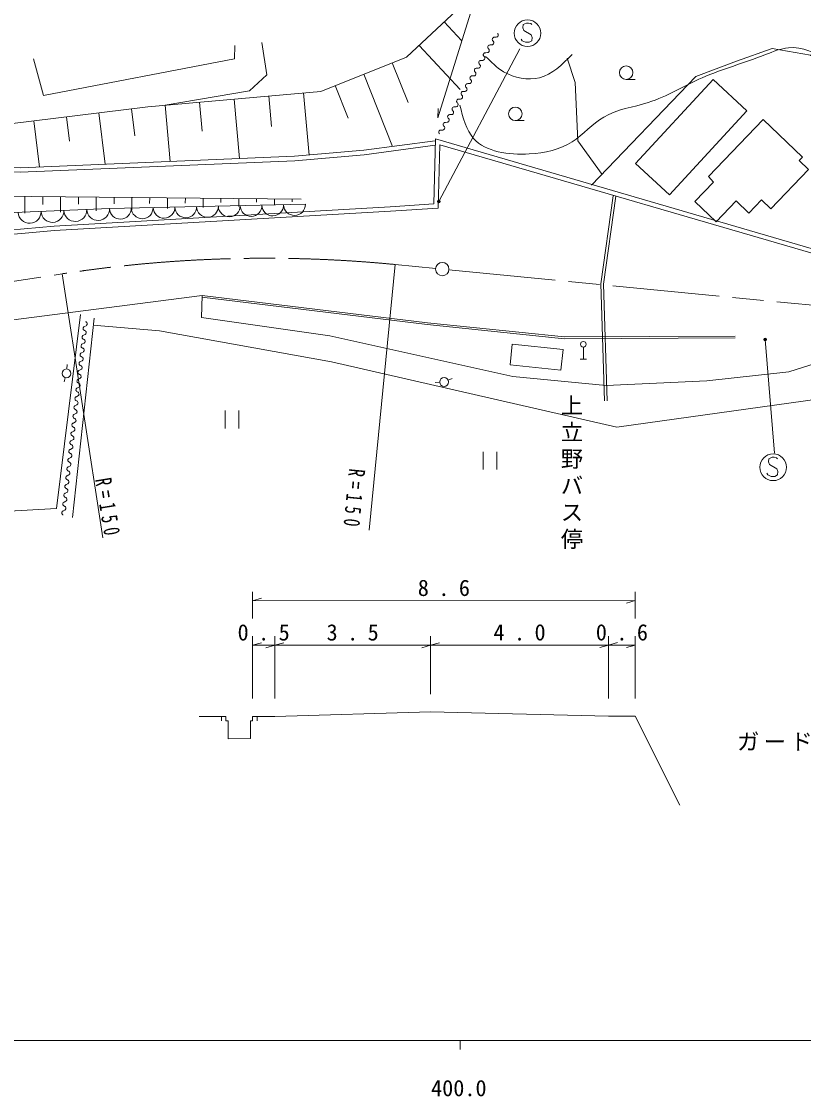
# Model space of a CAD drawing. Units: millimetres, scale not verified. Extents: x 40000 to 680000, y 20000 to 380000.
# Drawn here: x 418711 to 506568, y 198715 to 319519 of the extents above; entities that cross this region are included whole.
import ezdxf
from ezdxf.enums import TextEntityAlignment as Align

# ---------------------------------------------------------------- set-up
doc = ezdxf.new("R2010")
doc.units = ezdxf.units.MM
doc.header["$LTSCALE"] = 1000
doc.linetypes.add('CHAIN', pattern=[18.5, 12, -1.5, 3.5, -1.5])
for name, color, linetype, lineweight in [('M-BGD', 7, 'Continuous', 13), ('M-BMK', 2, 'CHAIN', 13), ('M-BMK-SRVR', 3, 'Continuous', 13), ('M-STR-HTXT', 7, 'Continuous', 13), ('M-STR-STRC', 7, 'Continuous', 13), ('M-TTL-BAND', 7, 'Continuous', 13)]:
    doc.layers.add(name, color=color, linetype=linetype, lineweight=lineweight)
doc.layers.add('M-BGD-HTXT', color=7, linetype='Continuous')
doc.styles.add('@ＭＳ ゴシック', font='')
doc.styles.add('ＭＳ ゴシック', font='')
doc.styles.get('@ＭＳ ゴシック').set_extended_font_data('@MS Gothic')
doc.styles.get('ＭＳ ゴシック').set_extended_font_data('MS Gothic')

msp = doc.modelspace()

# ---------------------------------------------------------------- linework, layer by layer
at = {"layer": 'M-BGD'}
for p, q in [((466208, 319466), (468147, 317381)), ((463383, 316840), (468012, 311862)), ((460365, 314884), (462154, 310415)), ((457153, 313598), (460403, 305479)), ((486646, 313011), (487646, 313011)), ((453941, 312312), (455399, 308668)), ((442611, 310803), (443208, 304110)), ((446501, 311150), (446807, 307712)), ((450390, 311496), (451012, 304512)), ((431060, 309710), (431437, 306669)), ((434833, 310110), (435397, 303780)), ((438722, 310456), (439012, 307201)), ((420094, 308351), (420737, 303161)), ((423749, 308804), (424089, 306061)), ((427405, 309257), (428121, 303473)), ((474192, 308382), (475192, 308382)), ((465050, 299017), (465206, 306336)), ((465206, 306336), (511645, 292786)), ((465540, 298547), (465692, 305673)), ((408090, 299960), (450132, 299572)), ((419101, 299859), (419083, 297981)), ((421103, 299840), (421094, 298942)), ((423105, 299822), (423089, 298107)), ((425107, 299803), (425099, 298987)), ((427109, 299785), (427094, 298233)), ((429111, 299766), (429104, 299031)), ((431113, 299748), (431100, 298359)), ((433115, 299729), (433109, 299076)), ((435117, 299711), (435106, 298486)), ((437119, 299692), (437114, 299120)), ((439121, 299674), (439111, 298612)), ((441123, 299655), (441118, 299165)), ((443125, 299637), (443117, 298738)), ((445127, 299618), (445123, 299210)), ((447129, 299600), (447122, 298864)), ((449131, 299581), (449128, 299254)), ((496761, 296992), (494373, 299277)), ((501838, 299467), (500434, 297998)), ((422640, 264774), (425348, 286582)), ((426856, 286180), (424449, 263770)), ((481834, 282924), (481835, 281564)), ((481475, 281564), (482195, 281564)), ((423796, 280469), (423826, 280968)), ((423628, 279489), (423489, 279009)), ((466651, 279207), (467111, 279405)), ((465693, 278975), (465194, 278942)), ((441590, 275793), (441591, 273793)), ((443111, 273793), (443110, 275793)), ((470594, 271174), (470595, 269174)), ((472115, 269174), (472114, 271174)), ((444672, 252427), (444671, 255427)), ((487671, 255438), (487672, 252438)), ((444671, 254427), (445671, 254707)), ((444671, 254427), (487671, 254438)), ((487671, 254438), (486671, 254157)), ((444674, 243427), (444672, 250427)), ((447172, 250428), (447174, 243428)), ((464672, 250432), (464674, 243932)), ((484672, 250437), (484674, 243437)), ((487672, 250438), (487674, 243438)), ((444672, 249427), (445672, 249707)), ((444672, 249427), (447172, 249428)), ((447172, 249428), (446172, 249147)), ((447172, 249428), (448172, 249708)), ((447172, 249428), (464672, 249432)), ((464672, 249432), (463672, 249152)), ((464672, 249432), (465672, 249712)), ((464672, 249432), (484672, 249437)), ((484672, 249437), (483672, 249157)), ((484672, 249437), (485672, 249717)), ((484672, 249437), (487672, 249438)), ((487672, 249438), (486672, 249157)), ((441174, 241426), (438674, 241425))]:
    msp.add_line(p, q, dxfattribs=at)
for points in [[(399921, 306738), (414610, 307672), (432888, 309936), (452335, 311669), (461971, 315527), (467620, 320779)], [(471684, 317319), (471642, 317366), (471609, 317431), (471595, 317486), (471597, 317531), (471610, 317593), (471650, 317662), (471697, 317704), (471735, 317729), (471790, 317744), (471862, 317749), (472051, 317755), (472133, 317778), (472171, 317802), (472218, 317844), (472248, 317897), (472271, 317976), (472266, 318048), (472251, 318103), (472227, 318141), (472185, 318188)], [(442695, 316811), (442639, 315339), (421175, 311199), (420041, 315333)], [(434833, 310110), (444339, 311715), (446264, 313527), (445697, 317152)], [(471183, 316449), (471141, 316497), (471109, 316562), (471094, 316617), (471097, 316661), (471109, 316723), (471149, 316793), (471197, 316835), (471234, 316860), (471289, 316875), (471361, 316879), (471550, 316886), (471632, 316908), (471670, 316933), (471717, 316975), (471747, 317027), (471770, 317107), (471765, 317179), (471751, 317234), (471726, 317271), (471684, 317319)], [(470181, 314711), (470139, 314758), (470107, 314823), (470092, 314878), (470095, 314923), (470107, 314985), (470148, 315054), (470195, 315097), (470232, 315121), (470287, 315136), (470359, 315141), (470549, 315148), (470631, 315170), (470668, 315194), (470716, 315237), (470746, 315289), (470768, 315368), (470764, 315440), (470749, 315495), (470724, 315533), (470682, 315580)], [(470682, 315580), (470640, 315628), (470608, 315692), (470593, 315747), (470596, 315792), (470608, 315854), (470648, 315924), (470696, 315966), (470733, 315991), (470788, 316005), (470860, 316010), (471049, 316017), (471132, 316039), (471169, 316064), (471216, 316106), (471247, 316158), (471269, 316238), (471265, 316310), (471250, 316365), (471225, 316402), (471183, 316449)], [(483934, 302334), (481233, 306093), (480899, 312673), (480034, 315398)], [(516072, 296863), (516736, 300187), (516469, 303842), (513410, 309358), (510551, 313213), (507360, 315737), (503031, 316468), (499043, 315071), (494458, 313341), (482762, 301109)], [(469680, 313842), (469638, 313889), (469606, 313954), (469591, 314009), (469594, 314053), (469607, 314116), (469647, 314185), (469694, 314227), (469732, 314252), (469786, 314267), (469859, 314271), (470048, 314278), (470130, 314300), (470167, 314325), (470215, 314367), (470245, 314419), (470267, 314499), (470263, 314571), (470248, 314626), (470223, 314663), (470181, 314711)], [(468679, 312103), (468637, 312150), (468604, 312215), (468590, 312270), (468592, 312315), (468605, 312377), (468645, 312447), (468692, 312489), (468730, 312513), (468785, 312528), (468857, 312533), (469046, 312540), (469128, 312562), (469166, 312587), (469213, 312629), (469243, 312681), (469266, 312760), (469261, 312833), (469246, 312887), (469222, 312925), (469179, 312972)], [(469179, 312972), (469137, 313020), (469105, 313084), (469090, 313139), (469093, 313184), (469106, 313246), (469146, 313316), (469193, 313358), (469231, 313383), (469286, 313397), (469358, 313402), (469547, 313409), (469629, 313431), (469667, 313456), (469714, 313498), (469744, 313550), (469767, 313630), (469762, 313702), (469747, 313757), (469722, 313794), (469680, 313842)], [(468178, 311234), (468136, 311281), (468104, 311346), (468089, 311401), (468091, 311445), (468104, 311508), (468144, 311577), (468192, 311619), (468229, 311644), (468284, 311659), (468356, 311664), (468545, 311670), (468627, 311692), (468665, 311717), (468712, 311759), (468742, 311812), (468765, 311891), (468760, 311963), (468746, 312018), (468721, 312056), (468679, 312103)], [(467677, 310364), (467635, 310412), (467603, 310477), (467588, 310531), (467591, 310576), (467603, 310638), (467643, 310708), (467691, 310750), (467728, 310775), (467783, 310790), (467855, 310794), (468044, 310801), (468127, 310823), (468164, 310848), (468211, 310890), (468241, 310942), (468264, 311022), (468259, 311094), (468245, 311149), (468220, 311186), (468178, 311234)], [(466675, 308626), (466633, 308673), (466601, 308738), (466586, 308793), (466589, 308838), (466602, 308900), (466642, 308969), (466689, 309011), (466726, 309036), (466781, 309051), (466853, 309056), (467043, 309062), (467125, 309085), (467162, 309109), (467210, 309151), (467240, 309204), (467262, 309283), (467258, 309355), (467243, 309410), (467218, 309448), (467176, 309495)], [(467176, 309495), (467134, 309542), (467102, 309607), (467087, 309662), (467090, 309707), (467102, 309769), (467142, 309839), (467190, 309881), (467227, 309905), (467282, 309920), (467354, 309925), (467544, 309932), (467626, 309954), (467663, 309979), (467711, 310021), (467741, 310073), (467763, 310152), (467759, 310225), (467744, 310279), (467719, 310317), (467677, 310364)], [(466174, 307756), (466132, 307804), (466100, 307869), (466085, 307923), (466088, 307968), (466101, 308030), (466141, 308100), (466188, 308142), (466226, 308167), (466280, 308182), (466353, 308186), (466542, 308193), (466624, 308215), (466661, 308240), (466709, 308282), (466739, 308334), (466762, 308414), (466757, 308486), (466742, 308541), (466717, 308578), (466675, 308626)], [(495901, 302089), (502033, 308502), (506444, 304284), (506085, 303908)], [(465674, 306887), (465631, 306935), (465599, 306999), (465585, 307054), (465587, 307099), (465600, 307161), (465640, 307231), (465687, 307273), (465725, 307298), (465780, 307312), (465852, 307317), (466041, 307324), (466123, 307346), (466161, 307371), (466208, 307413), (466238, 307465), (466261, 307545), (466256, 307617), (466241, 307672), (466217, 307709), (466174, 307756)], [(371272, 304897), (385042, 304764), (400589, 303881), (410044, 303135), (418557, 303069), (449387, 304370), (457167, 305051), (465201, 306113)], [(465692, 305673), (511505, 292306), (516483, 291161), (532966, 292541)], [(371267, 304397), (385026, 304264), (400555, 303382), (410023, 302635), (418565, 302569), (449419, 303871), (457221, 304554), (465190, 305607)], [(506085, 303908), (507144, 302895), (502898, 298454), (501838, 299467)], [(494373, 299277), (496457, 301457), (495901, 302089)], [(484196, 276884), (483796, 290032), (485183, 299941)], [(484496, 276893), (484097, 290016), (485480, 299900)], [(450607, 298974), (428606, 298503), (408068, 297634), (387422, 296167), (343182, 291503)], [(344287, 286759), (346461, 286821), (354831, 289385), (371314, 291032), (371773, 291682), (398805, 293906), (422436, 296014), (460180, 298202), (465540, 298547)], [(370905, 291320), (371499, 292161), (398762, 294404), (422399, 296513), (460148, 298701), (465050, 299017)], [(500434, 297998), (499018, 299352), (496761, 296992)], [(389161, 259501), (368443, 273946), (370812, 279139), (405552, 284424), (438994, 288722), (438939, 286239), (453361, 284210), (473907, 279643), (484406, 278630), (495723, 279141), (504923, 280159), (512599, 282588), (520247, 282364), (530012, 282762), (536447, 278756)], [(498904, 284160), (479714, 284076), (464314, 285662), (438994, 288722)], [(498904, 283960), (479704, 283876), (464292, 285463), (438970, 288524)], [(425802, 284791), (425745, 284818), (425690, 284864), (425655, 284908), (425640, 284950), (425627, 285011), (425636, 285090), (425663, 285147), (425687, 285184), (425731, 285219), (425795, 285252), (425964, 285332), (426030, 285385), (426055, 285422), (426081, 285479), (426088, 285538), (426077, 285619), (426045, 285683), (426010, 285727), (425973, 285751), (425916, 285778)], [(517436, 280876), (511608, 277559), (485582, 273935), (453523, 281263), (434228, 284775), (426755, 285376)], [(425688, 283805), (425631, 283831), (425576, 283878), (425541, 283922), (425526, 283963), (425513, 284025), (425522, 284104), (425549, 284161), (425573, 284198), (425617, 284233), (425681, 284265), (425850, 284346), (425916, 284398), (425941, 284435), (425967, 284492), (425974, 284551), (425963, 284633), (425931, 284696), (425896, 284740), (425859, 284765), (425802, 284791)], [(425460, 281831), (425403, 281858), (425348, 281904), (425313, 281948), (425298, 281990), (425285, 282051), (425294, 282130), (425321, 282187), (425345, 282224), (425389, 282259), (425453, 282292), (425622, 282372), (425688, 282425), (425713, 282462), (425739, 282519), (425746, 282578), (425735, 282659), (425703, 282723), (425668, 282767), (425631, 282791), (425574, 282818)], [(425574, 282818), (425517, 282845), (425462, 282891), (425427, 282935), (425412, 282977), (425399, 283038), (425408, 283117), (425435, 283174), (425459, 283211), (425503, 283246), (425567, 283279), (425736, 283359), (425802, 283411), (425827, 283449), (425853, 283506), (425860, 283565), (425849, 283646), (425817, 283710), (425782, 283754), (425745, 283778), (425688, 283805)], [(425346, 280845), (425289, 280871), (425234, 280918), (425199, 280962), (425184, 281003), (425171, 281065), (425181, 281144), (425207, 281201), (425231, 281238), (425275, 281273), (425339, 281305), (425508, 281386), (425574, 281438), (425599, 281475), (425625, 281532), (425632, 281591), (425622, 281673), (425589, 281736), (425554, 281780), (425517, 281805), (425460, 281831)], [(425232, 279858), (425175, 279884), (425120, 279931), (425085, 279975), (425070, 280017), (425057, 280078), (425067, 280157), (425093, 280214), (425117, 280251), (425161, 280286), (425225, 280319), (425394, 280399), (425461, 280451), (425485, 280489), (425511, 280546), (425518, 280605), (425508, 280686), (425475, 280750), (425440, 280794), (425403, 280818), (425346, 280845)], [(425118, 278871), (425061, 278898), (425006, 278944), (424972, 278988), (424956, 279030), (424943, 279091), (424953, 279170), (424979, 279227), (425003, 279264), (425047, 279299), (425111, 279332), (425281, 279412), (425347, 279465), (425371, 279502), (425397, 279559), (425404, 279618), (425394, 279699), (425361, 279763), (425326, 279807), (425289, 279831), (425232, 279858)], [(424890, 276898), (424833, 276924), (424779, 276971), (424744, 277015), (424728, 277057), (424716, 277118), (424725, 277197), (424751, 277254), (424776, 277291), (424820, 277326), (424883, 277359), (425053, 277439), (425119, 277491), (425143, 277529), (425169, 277585), (425176, 277645), (425166, 277726), (425133, 277790), (425098, 277834), (425061, 277858), (425004, 277885)], [(425004, 277885), (424947, 277911), (424893, 277957), (424858, 278001), (424842, 278043), (424830, 278105), (424839, 278184), (424865, 278241), (424889, 278278), (424934, 278313), (424997, 278345), (425167, 278426), (425233, 278478), (425257, 278515), (425283, 278572), (425290, 278631), (425280, 278713), (425247, 278776), (425212, 278820), (425175, 278845), (425118, 278871)], [(424776, 275911), (424719, 275938), (424665, 275984), (424630, 276028), (424615, 276070), (424602, 276131), (424611, 276210), (424637, 276267), (424662, 276304), (424706, 276339), (424769, 276372), (424939, 276452), (425005, 276505), (425029, 276542), (425056, 276599), (425062, 276658), (425052, 276739), (425019, 276803), (424984, 276847), (424947, 276871), (424890, 276898)], [(424662, 274924), (424605, 274951), (424551, 274997), (424516, 275041), (424501, 275083), (424488, 275145), (424497, 275224), (424523, 275281), (424548, 275318), (424592, 275353), (424655, 275385), (424825, 275466), (424891, 275518), (424915, 275555), (424942, 275612), (424948, 275671), (424938, 275753), (424905, 275816), (424870, 275860), (424833, 275885), (424776, 275911)], [(424548, 273938), (424491, 273964), (424437, 274011), (424402, 274055), (424387, 274096), (424374, 274158), (424383, 274237), (424409, 274294), (424434, 274331), (424478, 274366), (424541, 274399), (424711, 274479), (424777, 274531), (424801, 274569), (424828, 274625), (424834, 274685), (424824, 274766), (424791, 274830), (424756, 274874), (424719, 274898), (424662, 274924)], [(422640, 264774), (393498, 263159), (380899, 269789), (368443, 273946)], [(424434, 272951), (424377, 272978), (424323, 273024), (424288, 273068), (424273, 273110), (424260, 273171), (424269, 273250), (424295, 273307), (424320, 273344), (424364, 273379), (424428, 273412), (424597, 273492), (424663, 273545), (424687, 273582), (424714, 273639), (424721, 273698), (424710, 273779), (424677, 273843), (424642, 273887), (424605, 273911), (424548, 273938)], [(424206, 270978), (424149, 271004), (424095, 271051), (424060, 271095), (424045, 271136), (424032, 271198), (424041, 271277), (424068, 271334), (424092, 271371), (424136, 271406), (424200, 271439), (424369, 271519), (424435, 271571), (424459, 271609), (424486, 271665), (424493, 271725), (424482, 271806), (424449, 271870), (424414, 271914), (424377, 271938), (424320, 271964)], [(424320, 271964), (424263, 271991), (424209, 272037), (424174, 272081), (424159, 272123), (424146, 272185), (424155, 272264), (424182, 272320), (424206, 272358), (424250, 272393), (424314, 272425), (424483, 272506), (424549, 272558), (424573, 272595), (424600, 272652), (424607, 272711), (424596, 272792), (424563, 272856), (424528, 272900), (424491, 272925), (424434, 272951)], [(424092, 269991), (424036, 270018), (423981, 270064), (423946, 270108), (423931, 270150), (423918, 270211), (423927, 270290), (423954, 270347), (423978, 270384), (424022, 270419), (424086, 270452), (424255, 270532), (424321, 270585), (424345, 270622), (424372, 270679), (424379, 270738), (424368, 270819), (424335, 270883), (424301, 270927), (424263, 270951), (424206, 270978)], [(423979, 269004), (423922, 269031), (423867, 269077), (423832, 269121), (423817, 269163), (423804, 269225), (423813, 269303), (423840, 269360), (423864, 269398), (423908, 269433), (423972, 269465), (424141, 269546), (424207, 269598), (424231, 269635), (424258, 269692), (424265, 269751), (424254, 269832), (424221, 269896), (424187, 269940), (424149, 269965), (424092, 269991)], [(423865, 268018), (423808, 268044), (423753, 268091), (423718, 268135), (423703, 268176), (423690, 268238), (423699, 268317), (423726, 268374), (423750, 268411), (423794, 268446), (423858, 268479), (424027, 268559), (424093, 268611), (424117, 268648), (424144, 268705), (424151, 268765), (424140, 268846), (424108, 268910), (424073, 268954), (424035, 268978), (423979, 269004)], [(423637, 266044), (423580, 266071), (423525, 266117), (423490, 266161), (423475, 266203), (423462, 266265), (423471, 266343), (423498, 266400), (423522, 266438), (423566, 266472), (423630, 266505), (423799, 266586), (423865, 266638), (423889, 266675), (423916, 266732), (423923, 266791), (423912, 266872), (423880, 266936), (423845, 266980), (423808, 267004), (423751, 267031)], [(423751, 267031), (423694, 267058), (423639, 267104), (423604, 267148), (423589, 267190), (423576, 267251), (423585, 267330), (423612, 267387), (423636, 267424), (423680, 267459), (423744, 267492), (423913, 267572), (423979, 267625), (424003, 267662), (424030, 267719), (424037, 267778), (424026, 267859), (423994, 267923), (423959, 267967), (423921, 267991), (423865, 268018)], [(423523, 265058), (423466, 265084), (423411, 265131), (423376, 265175), (423361, 265216), (423348, 265278), (423357, 265357), (423384, 265414), (423408, 265451), (423452, 265486), (423516, 265518), (423685, 265599), (423751, 265651), (423776, 265688), (423802, 265745), (423809, 265805), (423798, 265886), (423766, 265950), (423731, 265994), (423694, 266018), (423637, 266044)], [(423409, 264071), (423352, 264098), (423297, 264144), (423262, 264188), (423247, 264230), (423234, 264291), (423243, 264370), (423270, 264427), (423294, 264464), (423338, 264499), (423402, 264532), (423571, 264612), (423637, 264665), (423662, 264702), (423688, 264759), (423695, 264818), (423684, 264899), (423652, 264963), (423617, 265007), (423580, 265031), (423523, 265058)], [(445174, 241427), (447174, 241428), (464674, 241932), (484674, 241437), (487674, 241438), (492677, 231439)], [(444674, 241427), (444674, 240927), (444424, 240927), (444425, 238927), (441925, 238926), (441924, 240926), (441674, 240926), (441674, 241426), (441174, 241426), (441174, 240926)], [(444674, 241427), (445174, 241427), (445174, 240927)]]:
    msp.add_lwpolyline(points, dxfattribs=at)
for points in [[(487699, 303553), (496423, 312988), (500220, 309477), (491496, 300042)], [(479320, 280355), (473599, 280930), (473831, 283245), (479553, 282670)]]:
    msp.add_lwpolyline(points, close=True, dxfattribs=at)
for centre, radius in [((486646, 313771), 760), ((474192, 309142), 760), ((481834, 283244), 320), ((423766, 279970), 500), ((466192, 279009), 500)]:
    msp.add_circle(centre, radius, dxfattribs=at)
for centre, radius, start, end in [((424755, 298340), 1285, 182.42323, 2.42323), ((427323, 298449), 1285, 182.42323, 2.42323), ((429828, 298529), 1222, 181.22566, 1.22566), ((432273, 298582), 1222, 181.22566, 1.22566), ((434717, 298634), 1222, 181.22566, 1.22566), ((437162, 298686), 1222, 181.22566, 1.22566), ((439606, 298738), 1222, 181.22566, 1.22566), ((442051, 298791), 1222, 181.22566, 1.22566), ((444495, 298843), 1222, 181.22566, 1.22566), ((446940, 298895), 1222, 181.22566, 1.22566), ((449384, 298948), 1222, 181.22566, 1.22566), ((419621, 298123), 1285, 182.42323, 2.42323), ((422188, 298232), 1285, 182.42323, 2.42323)]:
    msp.add_arc(centre, radius, start, end, dxfattribs=at)
for points, knots in [([(467967, 310118), (468318, 308715), (468669, 307313), (469507, 306368), (470847, 304855), (473433, 304513), (475758, 304639), (477548, 304735), (479183, 305109), (480566, 305986), (481842, 306817), (482854, 308026), (484123, 308776), (485605, 309664), (487436, 309881), (489123, 310411), (491243, 311119), (493165, 312264), (495180, 313202), (497486, 314182), (499877, 314862), (502296, 315800), (503154, 316134), (504014, 316494), (504892, 316570), (506400, 316700), (507961, 315989), (509315, 315128), (510671, 314267), (511821, 313256), (512970, 312244)], [0, 0, 0, 0, 1, 1, 1, 2, 2, 2, 3, 3, 3, 4, 4, 4, 5, 5, 5, 6, 6, 6, 7, 7, 7, 8, 8, 8, 9, 9, 9, 10, 10, 10, 10]), ([(470851, 315600), (471474, 314965), (472097, 314330), (472871, 313869), (474062, 313160), (475613, 312865), (476910, 313197), (478330, 313561), (479446, 314678), (480563, 315794)], [0, 0, 0, 0, 1, 1, 1, 2, 2, 2, 3, 3, 3, 3])]:
    msp.add_open_spline(points, degree=3, knots=knots, dxfattribs=at)
at = {"layer": 'M-BMK'}
for p, q in [((367521, 282557), (423262, 291160)), ((465243, 291765), (460683, 292209)), ((466735, 291620), (510888, 287320))]:
    msp.add_line(p, q, dxfattribs=at)
msp.add_arc((446144, 142916), 150000, 84.43786, 98.7744, dxfattribs=at)
at = {"layer": 'M-BMK-SRVR'}
msp.add_circle((465989, 291693), 750, dxfattribs=at)
at = {"layer": 'M-STR-HTXT'}
for p, q in [((465480, 308687), (465511, 309725)), ((427838, 261511), (423262, 291160)), ((460683, 292209), (457775, 262351))]:
    msp.add_line(p, q, dxfattribs=at)
msp.add_lwpolyline([(465480, 308687), (471552, 328160), (489587, 328165)], dxfattribs=at)
at = {"layer": 'M-STR-STRC'}
for p, q in [((465605, 299295), (474687, 316461)), ((503304, 271019), (502264, 283785))]:
    msp.add_line(p, q, dxfattribs=at)
for points in [[(476038, 319164), (475918, 319284), (475678, 319344), (475438, 319344), (475078, 319164), (475018, 318804), (475138, 318504), (475978, 318024), (476098, 317724), (476038, 317364), (475738, 317184), (475318, 317184), (474958, 317364), (474838, 317544)], [(503639, 270382), (503519, 270502), (503279, 270562), (503039, 270562), (502679, 270382), (502619, 270022), (502739, 269722), (503579, 269242), (503699, 268942), (503639, 268582), (503339, 268402), (502919, 268402), (502559, 268582), (502439, 268762)]]:
    msp.add_lwpolyline(points, dxfattribs=at)
for centre, radius in [((475558, 318204), 1500), ((465605, 299295), 150), ((465605, 299295), 90), ((465605, 299295), 30), ((502264, 283785), 150), ((502264, 283785), 90), ((502264, 283785), 30), ((503159, 269422), 1500)]:
    msp.add_circle(centre, radius, dxfattribs=at)
at = {"layer": 'M-TTL-BAND'}
for p, q in [((40000, 205000), (579000, 205000)), ((468000, 205000), (468000, 204000))]:
    msp.add_line(p, q, dxfattribs=at)

# ---------------------------------------------------------------- texts
at = {"layer": 'M-BGD', "char_height": 1833, "attachment_point": 7, "rotation": 0.014, "style": 'ＭＳ ゴシック'}
for s, insert in [('\\T1.85;8.6', (463234, 254931)), ('\\T1.85;0.5', (442985, 249926)), ('\\T1.85;3.5', (452985, 249929)), ('\\T1.85;4.0', (471735, 249934)), ('\\T1.85;0.6', (483235, 249936))]:
    msp.add_mtext(s, dxfattribs=dict(at, insert=insert))
at = {"layer": 'M-BGD-HTXT', "insert": (479344, 277649), "char_height": 1833, "attachment_point": 7, "rotation": 270.014, "style": '@ＭＳ ゴシック'}
msp.add_mtext('\\T1.2;上立野バス停', dxfattribs=at)
at = {"layer": 'M-STR-HTXT', "char_height": 1833, "attachment_point": 7, "style": 'ＭＳ ゴシック'}
for s, insert, rotation in [('\\T1.61;\\W0.7;R=150', (426946, 268069), 279.314), ('\\T1.61;\\W0.7;R=150', (455484, 269331), 264.514), ('\\T1.2;ガードパイプ', (499101, 237573), 0.014)]:
    msp.add_mtext(s, dxfattribs=dict(at, insert=insert, rotation=rotation))
at = {"layer": 'M-TTL-BAND', "style": 'ＭＳ ゴシック'}
msp.add_text('400.0', height=1833, dxfattribs=at).set_placement((467844, 198195), align=Align.BOTTOM_CENTER)

doc.saveas('drawing.dxf')
